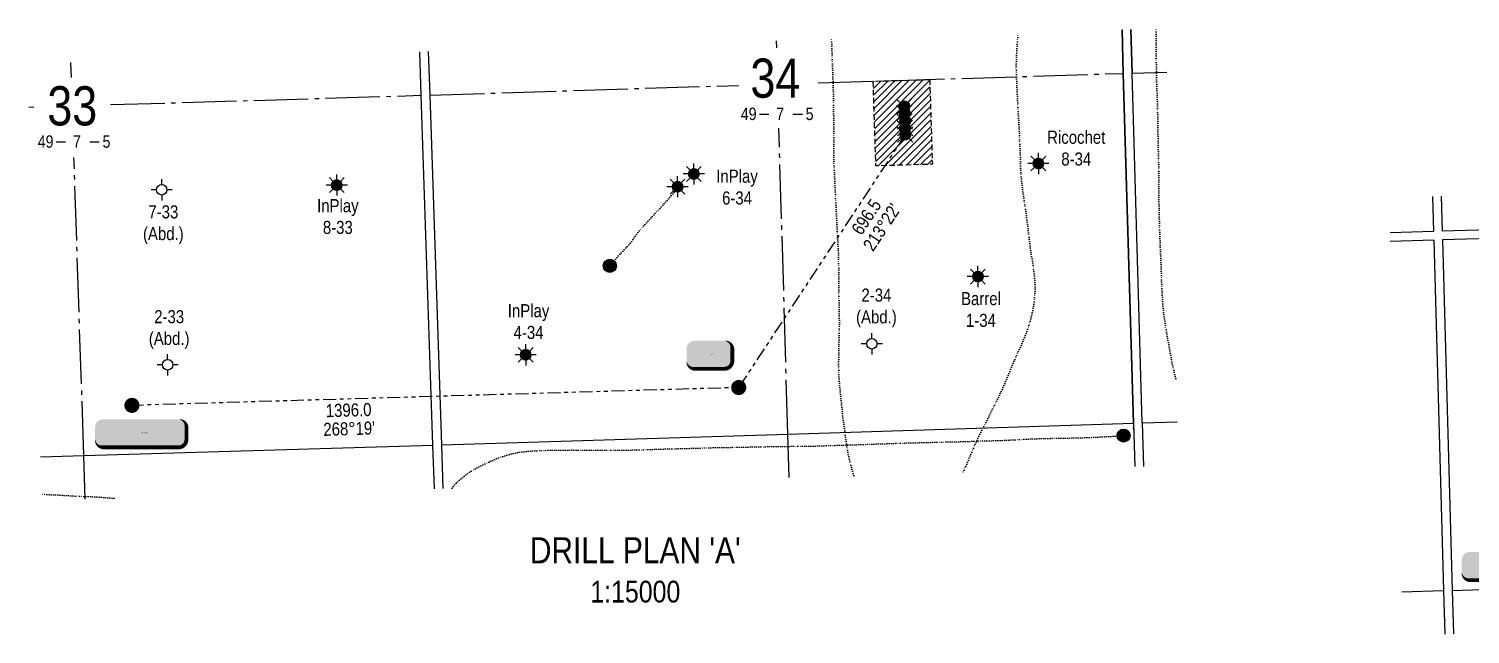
# Model space of a CAD drawing. Extents: x 628514 to 641832, y 5899000 to 5905480.
# Drawn here: x 634989 to 638303, y 5901882 to 5903274 of the extents above; entities that cross this region are included whole.
import ezdxf
from ezdxf.enums import TextEntityAlignment as Align

# ---------------------------------------------------------------- set-up
doc = ezdxf.new("R2018")
doc.units = 0
doc.header["$LTSCALE"] = 5
for name, pattern in [('foc-ACCESSROAD', [3.75, 2.5, -1.25]), ('foc-DOT', [1, 0.2, -0.8]), ('foc-DRILLPATH', [14.75, 6, -1.75, 1.75, -1.75, 1.75, -1.75]), ('foc-QUARTERLINE', [33, 25, -3, 2, -3])]:
    doc.linetypes.add(name, pattern=pattern)
for name, color, linetype in [('10', 1, 'Continuous'), ('9', 3, 'Continuous'), ('ABADATA-DRILL', 8, 'foc-DOT'), ('ABADATA-DRILL-T', 8, 'Continuous'), ('C-WS', 13, 'foc-ACCESSROAD'), ('CG-NOTES', 7, 'Continuous'), ('DETAIL-T', 7, 'Continuous'), ('L-BD', 7, 'Continuous'), ('L-MON', 1, 'Continuous'), ('L-SEC', 7, 'Continuous'), ('L-SECLBL', 7, 'Continuous'), ('L-SECQ', 8, 'foc-QUARTERLINE'), ('P-PDRILLPATH', 12, 'foc-DRILLPATH'), ('P-PROPOSED-EXISTING-H', 59, 'Continuous')]:
    doc.layers.add(name, color=color, linetype=linetype)
doc.layers.add('AS-GENERAL', color=48, linetype='Continuous', lineweight=18)
doc.styles.add('80CG', font='ARIALN.TTF', dxfattribs={"height": 10})
doc.styles.add('80L', font='ARIALN.TTF', dxfattribs={"height": 10})
doc.styles.add('SIMPLEX', font='ARIALN.TTF')
doc.styles.get("Standard").update_dxf_attribs({"font": 'ARIALN.TTF'})

# ---------------------------------------------------------------- blocks, each defined once
blk = doc.blocks.new('L-SECLBL')
at = {"layer": '9', "color": 7}
for p, q in [((-5.1, -27.8), (-12.3, -27.8)), ((20.7, -27.8), (13.5, -27.8))]:
    blk.add_line(p, q, dxfattribs=at)
at = {"layer": '10', "color": 2, "style": 'SIMPLEX'}
blk.add_attdef('SEC', text='', height=30, dxfattribs=at).set_placement((0, 0), align=Align.MIDDLE)
at = {"layer": '10', "color": 5, "style": '80L'}
blk.add_attdef('TWP', text='', height=9.5, dxfattribs=at).set_placement((-14.4, -27.4), align=Align.MIDDLE_RIGHT)
blk.add_attdef('RGE', text='', height=9.5, dxfattribs=at).set_placement((3.6, -27.4), align=Align.MIDDLE_CENTER)
blk.add_attdef('MER', text='', height=9.5, dxfattribs=at).set_placement((23.2, -27.4), align=Align.MIDDLE_LEFT)
blk = doc.blocks.new('BH-Existing')
at = {"layer": 'ABADATA-DRILL-T'}
h = blk.add_hatch(color=256, dxfattribs=at)
h.dxf.hatch_style = 1
edge = h.paths.add_edge_path()
edge.add_arc((0, 0), 0.5, 0, 360)
blk.add_circle((0, 0), 0.5, dxfattribs=at)
blk = doc.blocks.new('GABD')
for p, q in [((-0.81, 0), (-1.62, 0)), ((0, 0.81), (0, 1.62)), ((1.62, 0), (0.81, 0)), ((0, -0.81), (0, -1.62))]:
    blk.add_line(p, q)
blk.add_circle((0, 0), 0.8)
blk = doc.blocks.new('GAS')
h = blk.add_hatch(color=255)
h.dxf.hatch_style = 1
edge = h.paths.add_edge_path()
edge.add_arc((0, 0), 0.9, 0, 360)
for p, q in [((-0.81, 0), (-1.62, 0)), ((-0.57, 0.57), (-1.14, 1.14)), ((0, 0.81), (0, 1.62)), ((0.57, 0.57), (1.14, 1.14)), ((1.62, 0), (0.81, 0)), ((-0.57, -0.57), (-1.14, -1.14)), ((0, -0.81), (0, -1.62)), ((1.14, -1.14), (0.57, -0.57))]:
    blk.add_line(p, q)
blk.add_circle((0, 0), 0.8)
blk = doc.blocks.new('plbh')
at = {"layer": 'L-MON'}
h = blk.add_hatch(color=255, dxfattribs=at)
h.dxf.hatch_style = 1
edge = h.paths.add_edge_path()
edge.add_arc((0, 0), 1.16, 0, 360)
h = blk.add_hatch(color=256, dxfattribs=at)
h.dxf.hatch_style = 1
h.paths.add_polyline_path([(-0.96, 0, 1), (0.96, 0, 1)])
h.paths.add_polyline_path([(0.91, 0, -1), (-0.91, 0, -1)], flags=16)
h.paths.add_polyline_path([(0.45, 0, -1), (-0.45, 0, -1)], flags=0)
h = blk.add_hatch(color=256, dxfattribs=at)
h.dxf.hatch_style = 1
h.paths.add_polyline_path([(-0.45, 0, 1), (0.45, 0, 1)])
h.paths.add_polyline_path([(0.4, 0, -1), (-0.4, 0, -1)], flags=16)
at = {"layer": 'L-MON', "color": 240}
for radius in [0.96, 0.91, 0.45, 0.4]:
    blk.add_circle((0, 0), radius, dxfattribs=at)
blk = doc.blocks.new('WC')
at = {"layer": 'L-MON'}
h = blk.add_hatch(color=255, dxfattribs=at)
h.dxf.hatch_style = 1
edge = h.paths.add_edge_path()
edge.add_arc((0, 0), 0.9, 0, 360)
at = {"layer": 'L-MON', "color": 240, "flags": 128}
for points in [[(-0.62, 0.5), (-1.23, 1.12)], [(0.52, 0.61), (1.13, 1.21)], [(-1.18, -1.18), (-0.56, -0.57)], [(1.16, -1.18), (0.56, -0.57)]]:
    blk.add_lwpolyline(points, dxfattribs=at)
at = {"layer": 'L-MON', "color": 240}
for radius in [0.8, 0.373]:
    blk.add_circle((0, 0), radius, dxfattribs=at)
blk = doc.blocks.new('*U69')
h = blk.add_hatch(color=255)
edge = h.paths.add_edge_path()
edge.add_line((-11.5, -11.5), (11.5, -11.5))
edge.add_arc((11.5, -5.5), 6, 270, 360)
edge.add_line((17.5, -5.5), (17.5, 4))
edge.add_arc((11.5, 4), 6, 0, 90)
edge.add_line((11.5, 10), (-11.5, 10))
edge.add_arc((-11.5, 4), 6, 90, 180)
edge.add_line((-17.5, 4), (-17.5, -5.5))
edge.add_arc((-11.5, -5.5), 6, 180, 270)
at = {"color": 14, "flags": 128}
blk.add_lwpolyline([(-11.5, -11.5, 3, 3, 0), (11.5, -11.5, 3, 3, 0.414214), (17.5, -5.5, 3, 3, 0), (17.5, 4, 3, 0, 0.414214), (11.5, 10, 0, 0, 0), (-11.5, 10, 0, 0, 0.414214), (-17.5, 4, 0, 0, 0), (-17.5, -5.5, 0, 3, 0.414214)], format="xyseb", close=True, dxfattribs=at)
at = {"color": 14, "lineweight": 30, "flags": 104}
blk.add_attdef('ENTER_TEXT', text='', height=10, dxfattribs=at).set_placement((0, 0), align=Align.MIDDLE_CENTER)
blk = doc.blocks.new('*U70')
h = blk.add_hatch(color=255)
edge = h.paths.add_edge_path()
edge.add_line((-29, -11.5), (29, -11.5))
edge.add_arc((29, -5.5), 6, 270, 360)
edge.add_line((35, -5.5), (35, 4))
edge.add_arc((29, 4), 6, 0, 90)
edge.add_line((29, 10), (-29, 10))
edge.add_arc((-29, 4), 6, 90, 180)
edge.add_line((-35, 4), (-35, -5.5))
edge.add_arc((-29, -5.5), 6, 180, 270)
at = {"color": 14, "flags": 128}
blk.add_lwpolyline([(-29, -11.5, 3, 3, 0), (29, -11.5, 3, 3, 0.414214), (35, -5.5, 3, 3, 0), (35, 4, 3, 0, 0.414214), (29, 10, 0, 0, 0), (-29, 10, 0, 0, 0.414214), (-35, 4, 0, 0, 0), (-35, -5.5, 0, 3, 0.414214)], format="xyseb", close=True, dxfattribs=at)
at = {"color": 14, "lineweight": 30, "flags": 104}
blk.add_attdef('ENTER_TEXT', text='', height=10, dxfattribs=at).set_placement((0, 0), align=Align.MIDDLE_CENTER)

msp = doc.modelspace()

# ---------------------------------------------------------------- hatches: boundary and pattern name
at = {"layer": 'P-PROPOSED-EXISTING-H', "true_color": 0xffeebd}
h = msp.add_hatch(dxfattribs=at)
h.set_pattern_fill('ANSI31', color=254, scale=3.498987, style=0)
h.set_pattern_definition([(45, (-22037.707, -476.444), (-7.855450002, 7.855450002), [])])
h.paths.add_polyline_path([(637060.305, 5903157.363), (637066.405, 5902962.515), (636936.506, 5902958.448), (636930.406, 5903153.296)])

# ---------------------------------------------------------------- linework, layer by layer
at = {"layer": 'ABADATA-DRILL', "flags": 128}
for points in [[(637137.477, 5902254.855), (637137.846, 5902255.773), (637141.397, 5902264.099), (637145.028, 5902272.437), (637148.517, 5902280.841), (637152.005, 5902289.245), (637155.787, 5902297.908), (637159.488, 5902306.229), (637163.368, 5902314.964), (637166.999, 5902323.293), (637170.669, 5902331.632), (637174.442, 5902339.904), (637178.339, 5902348.05), (637182.439, 5902356.062), (637186.841, 5902364.382), (637190.973, 5902372.315), (637195.147, 5902380.569), (637199.199, 5902388.529), (637203.42, 5902396.865), (637207.432, 5902404.814), (637211.71, 5902413.241), (637215.736, 5902421.43), (637219.916, 5902430.135), (637223.826, 5902438.501), (637227.665, 5902446.916), (637231.421, 5902455.418), (637233.406, 5902460.127), (637240.258, 5902476.762), (637243.559, 5902484.76), (637247.131, 5902493.397), (637250.794, 5902501.986), (637254.557, 5902510.618), (637258.271, 5902519.189), (637262.056, 5902527.712), (637265.91, 5902536.297), (637269.785, 5902544.832), (637273.611, 5902553.366), (637277.334, 5902561.957), (637280.895, 5902570.624), (637284.153, 5902579.412), (637287.138, 5902588.281), (637289.931, 5902597.236), (637292.503, 5902606.214), (637294.805, 5902615.164), (637296.931, 5902624.69), (637298.57, 5902633.4), (637299.973, 5902642.665), (637301.059, 5902651.82), (637301.902, 5902661.098), (637302.44, 5902670.167), (637302.6, 5902679.546), (637302.349, 5902688.923), (637301.759, 5902698.269), (637300.899, 5902707.598), (637299.79, 5902716.9), (637298.562, 5902726.179), (637297.213, 5902735.454), (637295.707, 5902744.654), (637294.14, 5902753.893), (637292.662, 5902763.144), (637291.324, 5902772.419), (637290.125, 5902781.718), (637289.065, 5902791.032), (637288.036, 5902800.336), (637286.998, 5902809.61), (637285.939, 5902818.923), (637284.759, 5902828.263), (637283.51, 5902837.541), (637282.291, 5902846.829), (637281.083, 5902856.118), (637279.784, 5902865.405), (637278.396, 5902874.659), (637276.949, 5902883.911), (637275.521, 5902893.153), (637274.227, 5902902.3), (637273.046, 5902911.669), (637271.965, 5902921.032), (637270.985, 5902930.348), (637270.212, 5902939.449), (637269.586, 5902948.685), (637269.165, 5902958.037), (637268.976, 5902965.294), (637268.945, 5902967.394), (637268.735, 5902977.082), (637268.446, 5902986.418), (637268.095, 5902995.782), (637267.725, 5903005.145), (637267.317, 5903014.407), (637266.927, 5903023.76), (637266.506, 5903033.131), (637266.026, 5903042.491), (637265.506, 5903052.18), (637265.009, 5903061.41), (637264.465, 5903070.898), (637263.955, 5903080.247), (637263.414, 5903089.606), (637262.866, 5903099.234), (637262.416, 5903108.575), (637261.966, 5903117.916), (637261.438, 5903127.564), (637260.969, 5903136.875), (637260.589, 5903146.208), (637260.279, 5903155.543), (637259.949, 5903164.897), (637259.64, 5903174.222), (637259.443, 5903183.81), (637259.426, 5903193.404), (637259.627, 5903202.723), (637259.938, 5903212.056), (637260.418, 5903221.384), (637261.05, 5903230.706), (637261.69, 5903240.059), (637262.331, 5903249.381), (637263.023, 5903258.675), (637263.417, 5903263.778)], [(637626.007, 5902469.496), (637624.388, 5902475.675), (637619.945, 5902494.284), (637616.119, 5902513.01), (637612.812, 5902531.772), (637609.451, 5902550.332), (637605.863, 5902569.126), (637602.721, 5902587.732), (637600.013, 5902606.532), (637597.634, 5902625.39), (637595.897, 5902644.188), (637594.809, 5902663.374), (637593.919, 5902682.607), (637593.12, 5902701.811), (637592.599, 5902721.114), (637591.936, 5902740.133), (637590.957, 5902759.343), (637590.191, 5902778.469), (637589.487, 5902798.177), (637588.7, 5902817.002), (637588.178, 5902836.305), (637587.736, 5902855.64), (637587.423, 5902874.989), (637587.379, 5902894.386), (637587.439, 5902913.656), (637587.377, 5902932.992), (637587.065, 5902952.321), (637586.553, 5902971.625), (637586.037, 5902990.758), (637585.61, 5903009.913), (637585.138, 5903029.248), (637584.806, 5903048.566), (637584.645, 5903067.85), (637584.294, 5903087.138), (637583.713, 5903106.419), (637582.978, 5903125.526), (637582.229, 5903144.742), (637581.748, 5903164.006), (637581.452, 5903183.146), (637581.295, 5903202.289), (637581.088, 5903221.461), (637580.8, 5903240.651), (637580.739, 5903259.937), (637580.749, 5903273.678)], [(636885.851, 5902246.924), (636883.926, 5902252.901), (636881.655, 5902260.548), (636879.533, 5902268.54), (636877.614, 5902276.448), (636875.635, 5902284.685), (636873.719, 5902292.853), (636871.897, 5902301.544), (636870.324, 5902310.282), (636868.988, 5902318.787), (636867.839, 5902327.407), (636866.766, 5902336.14), (636865.61, 5902345.341), (636864.414, 5902354.19), (636863.044, 5902363.524), (636861.621, 5902372.977), (636860.376, 5902382.125), (636859.343, 5902391.579), (636858.545, 5902400.84), (636857.501, 5902412.404), (636855.643, 5902430.308), (636854.791, 5902437.997), (636853.714, 5902447.56), (636852.786, 5902456.857), (636852.056, 5902466.18), (636851.527, 5902475.508), (636851.196, 5902484.863), (636851.016, 5902494.221), (636850.959, 5902503.834), (636851.009, 5902513.519), (636851.105, 5902523.006), (636851.195, 5902532.352), (636851.352, 5902542.181), (636851.572, 5902551.871), (636851.845, 5902561.113), (636852.125, 5902570.475), (636852.42, 5902579.678), (636852.641, 5902588.978), (636852.651, 5902598.342), (636852.55, 5902607.713), (636852.41, 5902617.083), (636852.219, 5902626.451), (636852.009, 5902635.819), (636851.838, 5902645.188), (636851.708, 5902654.558), (636851.597, 5902663.929), (636851.467, 5902673.289), (636851.347, 5902682.639), (636851.246, 5902692.01), (636851.186, 5902701.382), (636851.165, 5902710.746), (636851.135, 5902720.129), (636851.054, 5902729.511), (636850.873, 5902738.869), (636850.613, 5902748.236), (636850.312, 5902757.611), (636849.941, 5902766.984), (636849.551, 5902776.337), (636849.102, 5902785.657), (636848.671, 5902795.029), (636848.194, 5902804.279), (636847.642, 5902813.687), (636847.152, 5902823.037), (636846.692, 5902832.387), (636846.202, 5902841.747), (636845.653, 5902851.405), (636845.132, 5902860.764), (636844.662, 5902870.105), (636844.222, 5902879.456), (636843.812, 5902888.818), (636843.371, 5902898.189), (636842.871, 5902907.538), (636842.36, 5902916.898), (636841.93, 5902926.269), (636841.519, 5902935.631), (636841.043, 5902944.861), (636840.54, 5902954.291), (636840.188, 5902963.714), (636840.087, 5902973.095), (636840.052, 5902982.278), (636839.963, 5902991.609), (636839.882, 5903000.981), (636839.804, 5903010.263), (636839.713, 5903019.634), (636839.633, 5903028.996), (636839.602, 5903038.379), (636839.592, 5903047.752), (636839.575, 5903056.996), (636839.566, 5903066.309), (636839.506, 5903076.011), (636839.416, 5903085.353), (636839.352, 5903091.734), (636839.326, 5903094.724), (636839.245, 5903104.106), (636839.202, 5903113.208), (636839.092, 5903122.569), (636838.794, 5903132.174), (636838.454, 5903141.548), (636838.09, 5903151.362), (636837.771, 5903160.677), (636837.514, 5903170.283), (636837.269, 5903180.13), (636836.975, 5903189.966), (636836.615, 5903199.31), (636836.226, 5903208.972), (636835.796, 5903218.314), (636835.378, 5903227.605), (636835.007, 5903236.979), (636834.554, 5903246.78), (636834.368, 5903250.393)], [(636480.811, 5902910.887), (636480.811, 5902910.887), (636480.801, 5902910.887), (636480.741, 5902910.865), (636480.565, 5902910.75), (636480.458, 5902910.627), (636480.115, 5902910.027), (636479.581, 5902909.111), (636478.8, 5902907.748), (636477.781, 5902905.958), (636476.492, 5902903.81), (636474.852, 5902901.362), (636472.831, 5902898.583), (636470.468, 5902895.543), (636467.72, 5902892.293), (636464.678, 5902888.864), (636461.576, 5902885.383), (636458.428, 5902881.821), (636455.204, 5902878.057), (636451.945, 5902874.182), (636448.644, 5902870.335), (636445.299, 5902866.627), (636442.089, 5902863.104), (636439.074, 5902859.756), (636436.027, 5902856.487), (636432.81, 5902853.193), (636429.534, 5902849.897), (636426.348, 5902846.574), (636423.182, 5902843.252), (636420.008, 5902839.869), (636416.894, 5902836.498), (636413.819, 5902833.138), (636410.686, 5902829.717), (636407.583, 5902826.306), (636404.529, 5902822.937), (636401.483, 5902819.618), (636398.469, 5902816.25), (636395.508, 5902812.763), (636392.588, 5902809.238), (636389.758, 5902805.705), (636387.099, 5902802.157), (636384.285, 5902798.454), (636381.305, 5902794.587), (636378.653, 5902790.799), (636375.993, 5902786.941), (636373.055, 5902782.985), (636369.897, 5902779.052), (636366.527, 5902775.174), (636362.975, 5902771.36), (636359.489, 5902767.718), (636356.275, 5902764.314), (636353.286, 5902761.097), (636350.218, 5902757.858), (636347.102, 5902754.577), (636342.53, 5902749.683), (636335.329, 5902741.643), (636333.518, 5902739.54), (636326.754, 5902731.242), (636324.921, 5902728.888)], [(635961.304, 5902217.786), (635965.364, 5902222.597), (635970.983, 5902228.661), (635976.909, 5902234.453), (635983.203, 5902240.016), (635989.752, 5902245.365), (635996.539, 5902250.462), (636003.574, 5902255.256), (636010.858, 5902259.756), (636018.42, 5902264.005), (636026.098, 5902268.016), (636034.002, 5902271.824), (636041.969, 5902275.524), (636049.918, 5902279.174), (636057.928, 5902282.775), (636066.28, 5902286.325), (636074.622, 5902289.496), (636083.145, 5902292.321), (636091.846, 5902294.841), (636101.016, 5902297.075), (636110.296, 5902298.962), (636119.435, 5902300.494), (636128.644, 5902301.709), (636146.007, 5902303.247), (636153.48, 5902303.611), (636162.793, 5902303.978), (636172.384, 5902304.453), (636182.076, 5902304.851), (636191.404, 5902305.049), (636200.725, 5902305.156), (636210.326, 5902305.271), (636219.927, 5902305.386), (636229.268, 5902305.474), (636238.982, 5902305.482), (636248.346, 5902305.46), (636257.721, 5902305.429), (636267.086, 5902305.387), (636276.442, 5902305.316), (636285.809, 5902305.194), (636295.166, 5902305.072), (636304.261, 5902305.033), (636313.633, 5902305.111), (636323.145, 5902305.174), (636332.468, 5902305.211), (636341.84, 5902305.25), (636351.214, 5902305.258), (636360.597, 5902305.307), (636369.907, 5902305.424), (636379.275, 5902305.613), (636388.653, 5902305.831), (636398.03, 5902306.07), (636407.405, 5902306.379), (636416.649, 5902306.724), (636425.894, 5902307.039), (636435.259, 5902307.338), (636444.634, 5902307.646), (636454.01, 5902307.935), (636463.387, 5902308.164), (636472.644, 5902308.379), (636482.011, 5902308.628), (636491.369, 5902308.846), (636500.746, 5902309.075), (636509.973, 5902309.299), (636519.36, 5902309.558), (636528.696, 5902309.836), (636538.071, 5902310.125), (636547.436, 5902310.433), (636556.812, 5902310.732), (636566.179, 5902310.971), (636575.537, 5902311.149), (636584.637, 5902311.3), (636593.906, 5902311.465), (636603.336, 5902311.596), (636612.716, 5902311.725), (636622.045, 5902311.912), (636631.193, 5902312.104), (636640.432, 5902312.279), (636649.801, 5902312.438), (636659.07, 5902312.603), (636668.398, 5902312.791), (636677.767, 5902312.989), (636687.145, 5902313.178), (636696.524, 5902313.357), (636705.904, 5902313.476), (636715.276, 5902313.554), (636724.646, 5902313.673), (636734.006, 5902313.821), (636743.347, 5902313.919), (636752.719, 5902313.987), (636762.409, 5902314.115), (636771.74, 5902314.223), (636781.111, 5902314.321), (636790.491, 5902314.46), (636799.948, 5902314.691), (636809.322, 5902315.04), (636818.695, 5902315.419), (636828.08, 5902315.728), (636837.456, 5902315.997), (636846.823, 5902316.245), (636856.14, 5902316.482), (636865.844, 5902316.81), (636875.217, 5902317.209), (636884.581, 5902317.528), (636893.938, 5902317.786), (636903.303, 5902318.104), (636912.916, 5902318.47), (636922.63, 5902318.838), (636931.953, 5902319.196), (636941.298, 5902319.524), (636950.583, 5902319.82), (636959.939, 5902320.108), (636969.273, 5902320.426), (636978.627, 5902320.794), (636987.961, 5902321.122), (636997.647, 5902321.399), (637006.974, 5902321.637), (637016.632, 5902321.854), (637026.349, 5902322.102), (637035.695, 5902322.37), (637045.352, 5902322.607), (637054.74, 5902322.806), (637064.077, 5902323.063), (637073.422, 5902323.361), (637083.058, 5902323.638), (637092.396, 5902323.845), (637102.044, 5902324.062), (637111.37, 5902324.309), (637121.089, 5902324.508), (637130.447, 5902324.696), (637139.814, 5902324.955), (637149.149, 5902325.252), (637158.564, 5902325.562), (637167.909, 5902325.86), (637177.474, 5902326.174), (637186.819, 5902326.472), (637196.155, 5902326.75), (637205.533, 5902326.959), (637215.209, 5902327.226), (637224.814, 5902327.552), (637234.517, 5902327.92), (637243.829, 5902328.347), (637253.51, 5902328.814), (637262.86, 5902329.292), (637272.497, 5902329.869), (637280.406, 5902330.376), (637281.814, 5902330.466), (637291.115, 5902330.923), (637300.709, 5902331.248), (637310.034, 5902331.555), (637319.37, 5902331.853), (637328.737, 5902332.082), (637338.086, 5902332.239), (637347.396, 5902332.386), (637356.735, 5902332.544), (637366.325, 5902332.699), (637375.674, 5902332.867), (637385.022, 5902333.065), (637394.35, 5902333.272), (637404.047, 5902333.5), (637413.753, 5902333.768), (637423.109, 5902334.067), (637432.473, 5902334.405), (637441.803, 5902334.883), (637451.131, 5902335.45), (637460.849, 5902335.999), (637470.168, 5902336.506), (637479.507, 5902337.014), (637488.827, 5902337.521), (637506.197, 5902338.469)], [(635185.418, 5902194.589), (635176.031, 5902195.27), (635166.567, 5902195.959), (635157.114, 5902196.639), (635147.68, 5902197.328), (635138.238, 5902197.958), (635128.791, 5902198.418), (635119.33, 5902198.667), (635109.881, 5902198.866), (635100.435, 5902199.265), (635091.043, 5902199.896), (635081.631, 5902200.547), (635072.2, 5902201.157), (635062.73, 5902201.706), (635053.312, 5902202.186), (635043.855, 5902202.645), (635034.41, 5902203.045), (635024.977, 5902203.354), (635018.461, 5902203.573)]]:
    msp.add_lwpolyline(points, dxfattribs=at)
at = {"layer": 'AS-GENERAL', "flags": 128}
msp.add_lwpolyline([(637311.141, 5902962.255), (637311.853, 5902963.298), (637310.14, 5902964.404), (637309.441, 5902963.302)], close=True, dxfattribs=at)
at = {"layer": 'C-WS', "flags": 128}
msp.add_lwpolyline([(637060.305, 5903157.363), (637066.405, 5902962.515), (636936.506, 5902958.448), (636930.406, 5903153.296)], close=True, dxfattribs=at)
at = {"layer": 'L-SEC'}
for p, q in [((637502.557, 5903271.239), (637505.479, 5903171.299)), ((637522.662, 5903271.866), (637525.584, 5903171.887)), ((635891.46, 5903120.842), (635888.118, 5903220.873)), ((635911.56, 5903121.516), (635908.21, 5903221.499)), ((637528.909, 5902367.264), (637505.479, 5903171.299)), ((637549.086, 5902367.802), (637525.581, 5903171.887)), ((637548.991, 5902367.893), (637525.585, 5903171.884)), ((638216.258, 5902888.293), (638218.51, 5902807.758)), ((638236.36, 5902888.921), (638238.612, 5902808.39)), ((639040.643, 5902833.619), (638238.612, 5902808.39)), ((638218.51, 5902807.758), (638118.606, 5902804.616)), ((639041.275, 5902813.514), (638239.244, 5902788.286)), ((638219.143, 5902787.654), (638119.251, 5902784.512)), ((638219.143, 5902787.654), (638241.663, 5901982.237)), ((638239.244, 5902788.286), (638261.766, 5901982.841)), ((636734.336, 5902342.164), (637528.983, 5902367.214)), ((635938.434, 5902317.074), (636734.336, 5902342.164)), ((637529.33, 5902352.038), (637529.179, 5902357.214)), ((638241.663, 5901982.237), (638244.463, 5901882.101)), ((638261.766, 5901982.841), (638264.567, 5901882.662))]:
    msp.add_line(p, q, dxfattribs=at)
at = {"layer": 'L-SEC', "flags": 128}
for points in [[(637505.479, 5903171.299), (637502.571, 5903271.185)], [(637525.585, 5903171.884), (637522.677, 5903271.77)], [(637505.479, 5903171.299), (637528.983, 5902367.214)], [(635918.332, 5902316.452), (635891.46, 5903120.842)], [(635938.434, 5902317.074), (635911.56, 5903121.514)], [(637528.909, 5902367.264), (637531.822, 5902267.283)], [(637548.991, 5902367.893), (637628.904, 5902370.397)], [(637548.991, 5902367.893), (637551.902, 5902267.916)], [(635015.626, 5902289.546), (635115.554, 5902292.525)], [(635115.554, 5902292.525), (635918.332, 5902316.452)], [(635921.67, 5902216.537), (635918.332, 5902316.452)], [(635941.771, 5902217.17), (635938.432, 5902317.124)]]:
    msp.add_lwpolyline(points, dxfattribs=at)
at = {"layer": 'L-SECLBL', "flags": 128}
msp.add_lwpolyline([(637512.064, 5902945.092), (637511.333, 5902970.224)], dxfattribs=at)
at = {"layer": 'L-SECQ'}
msp.add_line((636707.681, 5903246.441), (636708.164, 5903229.746), dxfattribs=at)
at = {"layer": 'L-SECQ', "flags": 128}
for points in [[(635086.883, 5903162.128), (635085.744, 5903196.646)], [(636804.108, 5903149.342), (637505.479, 5903171.299)], [(637525.58, 5903171.928), (637605.401, 5903174.427)], [(635176.767, 5903099.365), (635891.46, 5903120.842)], [(635911.561, 5903121.469), (636620.727, 5903143.598)], [(634989.112, 5903093.726), (635000.455, 5903094.067)], [(636734.336, 5902342.164), (636713.556, 5903045.554)], [(635115.554, 5902292.525), (635092.956, 5902977.923)], [(636737.288, 5902242.242), (636734.336, 5902342.164)], [(635118.848, 5902192.605), (635115.554, 5902292.525)], [(638261.766, 5901982.841), (638979.357, 5902004.405)], [(638145.492, 5901979.347), (638241.663, 5901982.237)]]:
    msp.add_lwpolyline(points, dxfattribs=at)
at = {"layer": 'P-PDRILLPATH', "flags": 128}
msp.add_lwpolyline([(637004.273, 5903030.604), (636621.192, 5902449.106), (635226.192, 5902408.106)], dxfattribs=at)

# ---------------------------------------------------------------- block references
at = {"layer": 'ABADATA-DRILL-T'}
for name, p, xscale, yscale, zscale in [('GAS', (637310.291, 5902964.036), 14.99565885000021, 14.99565885000021, 14.99565885000021), ('GAS', (636518.077, 5902940.012), 14.99565885000021, 14.99565885000021, 14.99565885000021), ('GABD', (635294.707, 5902903.62), 14.99565885000021, 14.99565885000021, 14.99565885000021), ('GAS', (635697.128, 5902914.449), 14.99565885000021, 14.99565885000021, 14.99565885000021), ('GAS', (636480.565, 5902910.75), 14.99565885000021, 14.99565885000021, 14.99565885000021), ('BH-Existing', (636324.944, 5902728.858), 29.99131770000043, 29.99131770000043, 29.99131770000043), ('GAS', (637171.044, 5902704.175), 14.99565885000021, 14.99565885000021, 14.99565885000021), ('GABD', (636927.209, 5902549.622), 14.99565885000021, 14.99565885000021, 14.99565885000021), ('GAS', (636131.41, 5902524.368), 14.99565885000021, 14.99565885000021, 14.99565885000021), ('BH-Existing', (637506.197, 5902338.469), 29.99131770000043, 29.99131770000043, 29.99131770000043)]:
    msp.add_blockref(name, p, dxfattribs=dict(at, xscale=xscale, yscale=yscale, zscale=zscale))
at = {"layer": 'ABADATA-DRILL-T', "color": 2, "xscale": 14.99565885000008, "yscale": 14.99565885000008, "zscale": 14.99565885000008}
msp.add_blockref('GABD', (635308.317, 5902501.373), dxfattribs=at)
at = {"layer": 'CG-NOTES', "color": 4}
ref = msp.add_blockref('*U69', (636553.971, 5902526.633), dxfattribs=dict(at, xscale=2.99913177000004, yscale=2.99913177000004, zscale=2.99913177000004))
lines = msp.add_mtext('I.C.P.', dxfattribs={"layer": '0', "color": 14, "insert": (636553.971, 5902526.633), "char_height": 2.5, "attachment_point": 1})
ref.add_attrib('ENTER_TEXT', '', (636553.971, 5902526.633), dxfattribs={"flags": 104}).embed_mtext(lines)
ref = msp.add_blockref('*U70', (635246.574, 5902346.102), dxfattribs=dict(at, xscale=2.99913177000004, yscale=2.99913177000004, zscale=2.99913177000004))
lines = msp.add_mtext('Bottom Hole', dxfattribs={"layer": '0', "color": 14, "insert": (635246.574, 5902346.102), "char_height": 2.5, "attachment_point": 1})
ref.add_attrib('ENTER_TEXT', '', (635246.574, 5902346.102), dxfattribs={"flags": 104}).embed_mtext(lines)
ref = msp.add_blockref('*U70', (638388.518, 5902040.828), dxfattribs=dict(at, xscale=2.99913177000004, yscale=2.99913177000004, zscale=2.99913177000004))
lines = msp.add_mtext('Bottom Hole', dxfattribs={"layer": '0', "color": 14, "insert": (638388.518, 5902040.828), "char_height": 2.5, "attachment_point": 1})
ref.add_attrib('ENTER_TEXT', '', (638388.518, 5902040.828), dxfattribs={"flags": 104}).embed_mtext(lines)
at = {"layer": 'L-MON', "xscale": 14.99565885000021, "yscale": 14.99565885000021, "zscale": 14.99565885000021}
for name, p in [('WC', (637002.233, 5903095.538)), ('WC', (637002.703, 5903080.546)), ('WC', (637003.34, 5903060.558)), ('WC', (637003.798, 5903045.577)), ('WC', (637004.273, 5903030.604)), ('plbh', (636621.192, 5902449.106)), ('plbh', (635226.192, 5902408.106))]:
    msp.add_blockref(name, p, dxfattribs=at)
at = {"layer": 'L-SECLBL', "xscale": 2.99913177000004, "yscale": 2.99913177000004, "zscale": 2.99913177000004}
msp.add_blockref('L-SECLBL', (636705.52, 5903160.404), dxfattribs=at).add_auto_attribs({'SEC': '34', 'TWP': '49', 'RGE': '7', 'MER': '5'})
at = {"layer": 'L-SECLBL', "color": 3, "xscale": 2.99913177000004, "yscale": 2.99913177000004, "zscale": 2.99913177000004}
msp.add_blockref('L-SECLBL', (635089.039, 5903096.729), dxfattribs=at).add_auto_attribs({'SEC': '33', 'TWP': '49', 'RGE': '7', 'MER': '5'})

# ---------------------------------------------------------------- texts
at = {"layer": 'ABADATA-DRILL-T', "attachment_point": 1, "style": '80L'}
for s, width, insert, char_height in [('\\pxqc;Ricochet\\P8-34', 44.60205, (637374.933, 5903039.402), 29.99132), ('\\pxqc;InPlay\\P6-34', 45.11364, (636594.774, 5902949.882), 29.99132), ('\\pxqc;7-33\\P(Abd.)', 30.63206, (635283.049, 5902867.897), 29.9913), ('\\pxqc;InPlay\\P8-33', 45.11364, (635676.997, 5902882.185), 29.99132), ('\\pxqc;2-34\\P(Abd.)', 91.76729, (636891.924, 5902676.536), 29.9913), ('\\pxqc;Barrel\\P1-34', 44.60205, (637155.864, 5902668.527), 29.99132), ('\\pxqc;2-33\\P(Abd.)', 91.86958, (635265.833, 5902626.946), 29.9913), ('\\pxqc;InPlay\\P4-34', 45.11364, (636115.437, 5902640.744), 29.99132)]:
    msp.add_mtext_dynamic_manual_height_columns(s, width=width, gutter_width=50, heights=[0], dxfattribs=dict(at, insert=insert, char_height=char_height))
at = {"layer": 'DETAIL-T', "color": 3, "insert": (636383.471, 5902029.559), "char_height": 60.01187, "width": 724.59055, "attachment_point": 5, "style": '80CG'}
msp.add_mtext("\\pxqc;DRILL PLAN 'A'\\P{\\H0.83293x;1:15000}", dxfattribs=at)
at = {"layer": 'L-BD', "char_height": 29.99132, "attachment_point": 1, "line_spacing_factor": 0.855, "style": '80L'}
for s, insert, width, rotation in [("\\pxqc;696.5 213°22'", (636891.333, 5902833.237), 39.16097, 56.6238), ("\\pxqc;1396.0 268°19'", (635704.184, 5902411.657), 39.57479, 1.6835)]:
    msp.add_mtext(s, dxfattribs=dict(at, insert=insert, width=width, rotation=rotation))

doc.saveas('drawing.dxf')
